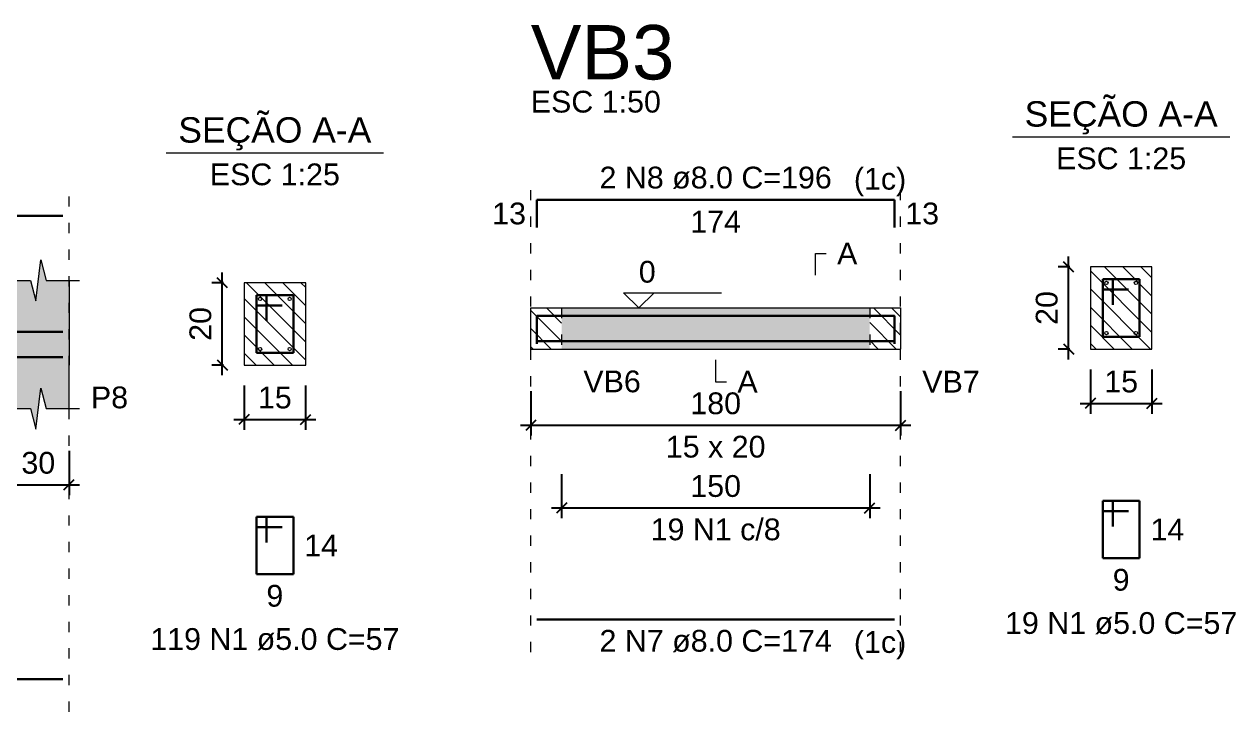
# Model space of a CAD drawing. Header units: inches. Extents: x -52 to 802, y -168 to 85.
# Drawn here: x 208.76 to 220.55, y 24 to 30.69 of the extents above; entities that cross this region are included whole.
import ezdxf

# ---------------------------------------------------------------- set-up
doc = ezdxf.new("R2010")
doc.units = ezdxf.units.IN
doc.header["$MEASUREMENT"] = 0
doc.linetypes.add('DOT2', pattern=[3.175, 0, -3.175])
for name, color, linetype, lineweight in [('Descrição da armadura', 7, 'Continuous', 5), ('DT-Barras na forma', 2, 'Continuous', 30), ('DT-Barras no corte', 5, 'Continuous', 5), ('DT-Barras rebatidas', 2, 'Continuous', 30), ('DT-Cotas', 9, 'Continuous', 5), ('DT-Forma', 5, 'Continuous', 5), ('DT-Hachura forma vigas', 252, 'Continuous', 5), ('DT-Hachura intersecção vigas', 9, 'Continuous', 5), ('DT-Hachura seção vigas', 252, 'Continuous', 5), ('DT-Pontilhado', 9, 'DOT2', 5), ('DT-Textos', 7, 'Continuous', 5), ('DT-Título', 3, 'Continuous', 20), ('Textos armaduras', 7, 'Continuous', 5)]:
    doc.layers.add(name, color=color, linetype=linetype, lineweight=lineweight)
doc.styles.add('Arial', font='arial.ttf')
doc.styles.get("Standard").update_dxf_attribs({"font": 'arial.ttf'})
doc.dimstyles.new('UM_25.000000', dxfattribs={"dimtxt": 0.18, "dimasz": 0.1, "dimexe": 0.1, "dimexo": 0.2, "dimgap": 0, "dimtad": 1, "dimtih": 1, "dimtoh": 1, "dimdec": 1, "dimlfac": 25, "dimzin": 0, "dimdsep": 46, "dimtxsty": 'Standard', "dimcen": 0.09, "dimdle": 0.1, "dimadec": 1, "dimazin": 2, "dimtfac": 1, "dimtdec": 4, "dimtofl": 0, "dimtmove": 0, "dimatfit": 3, "dimfxl": 1, "dimtolj": 1, "dimarcsym": 0})
doc.dimstyles.new('UM_50.000000', dxfattribs={"dimtxt": 0.18, "dimasz": 0.1, "dimexe": 0.1, "dimexo": 0.2, "dimgap": 0, "dimtad": 1, "dimtih": 1, "dimtoh": 1, "dimdec": 1, "dimlfac": 50, "dimzin": 0, "dimdsep": 46, "dimtxsty": 'Standard', "dimcen": 0.09, "dimdle": 0.1, "dimadec": 1, "dimazin": 2, "dimtfac": 1, "dimtdec": 4, "dimtofl": 0, "dimtmove": 0, "dimatfit": 3, "dimfxl": 1, "dimtolj": 1, "dimarcsym": 0})
pattern_1 = [(135, (161.70157, -267.82355), (-0.08838835, -0.08838835), [])]

# ---------------------------------------------------------------- blocks, each defined once
blk = doc.blocks.new('_Oblique')
at = {"color": 0, "linetype": 'ByBlock', "lineweight": -2}
blk.add_line((-0.5, -0.5), (0.5, 0.5), dxfattribs=at)
blk = doc.blocks.new('*D498')
at = {"layer": 'Defpoints', "color": 0, "transparency": 16777216}
for p in [(208.596, 26.739), (209.196, 26.739), (209.196, 26.21)]:
    blk.add_point(p, dxfattribs=at)
at = {"layer": 'DT-Cotas', "color": 0, "lineweight": -2, "transparency": 16777216}
for p, q in [((208.596, 26.539), (208.596, 26.11)), ((209.196, 26.539), (209.196, 26.11)), ((208.496, 26.21), (209.296, 26.21))]:
    blk.add_line(p, q, dxfattribs=at)
at = {"layer": 'DT-Cotas', "color": 0, "lineweight": -2, "transparency": 16777216, "xscale": 0.1, "yscale": 0.1, "zscale": 0.1, "rotation": 180}
blk.add_blockref('_Oblique', (208.596, 26.21), dxfattribs=at)
at = {"layer": 'DT-Cotas', "color": 0, "lineweight": -2, "transparency": 16777216, "xscale": 0.1, "yscale": 0.1, "zscale": 0.1}
blk.add_blockref('_Oblique', (209.196, 26.21), dxfattribs=at)
at = {"layer": 'DT-Cotas', "transparency": 16777216, "insert": (208.896, 26.422), "char_height": 0.2118, "attachment_point": 5, "rotation": 0.0057, "style": 'Arial'}
blk.add_mtext('\\A1;30', dxfattribs=at)
blk = doc.blocks.new('*D502')
at = {"layer": 'Defpoints', "color": 0, "transparency": 16777216}
for p in [(210.687, 28.175), (210.899, 28.175), (210.899, 27.375)]:
    blk.add_point(p, dxfattribs=at)
at = {"layer": 'DT-Cotas', "color": 0, "lineweight": -2, "transparency": 16777216}
for p, q in [((210.687, 27.275), (210.687, 28.275)), ((210.699, 28.175), (210.587, 28.175)), ((210.699, 27.375), (210.587, 27.375))]:
    blk.add_line(p, q, dxfattribs=at)
at = {"layer": 'DT-Cotas', "color": 0, "lineweight": -2, "transparency": 16777216, "xscale": 0.1, "yscale": 0.1, "zscale": 0.1}
for p, rotation in [((210.687, 28.175), 90), ((210.687, 27.375), 270)]:
    blk.add_blockref('_Oblique', p, dxfattribs=dict(at, rotation=rotation))
at = {"layer": 'DT-Cotas', "transparency": 16777216, "insert": (210.475, 27.775), "char_height": 0.2118, "attachment_point": 5, "rotation": 90, "style": 'Arial'}
blk.add_mtext('\\A1;20', dxfattribs=at)
blk = doc.blocks.new('*D503')
at = {"layer": 'Defpoints', "color": 0, "transparency": 16777216}
for p in [(210.899, 27.375), (211.499, 27.375), (211.499, 26.845)]:
    blk.add_point(p, dxfattribs=at)
at = {"layer": 'DT-Cotas', "color": 0, "lineweight": -2, "transparency": 16777216}
for p, q in [((210.899, 27.175), (210.899, 26.745)), ((211.499, 27.175), (211.499, 26.745)), ((210.799, 26.845), (211.599, 26.845))]:
    blk.add_line(p, q, dxfattribs=at)
at = {"layer": 'DT-Cotas', "color": 0, "lineweight": -2, "transparency": 16777216, "xscale": 0.1, "yscale": 0.1, "zscale": 0.1, "rotation": 180}
blk.add_blockref('_Oblique', (210.899, 26.845), dxfattribs=at)
at = {"layer": 'DT-Cotas', "color": 0, "lineweight": -2, "transparency": 16777216, "xscale": 0.1, "yscale": 0.1, "zscale": 0.1}
blk.add_blockref('_Oblique', (211.499, 26.845), dxfattribs=at)
at = {"layer": 'DT-Cotas', "transparency": 16777216, "insert": (211.199, 27.057), "char_height": 0.2118, "attachment_point": 5, "rotation": 0.0057, "style": 'Arial'}
blk.add_mtext('\\A1;15', dxfattribs=at)
blk = doc.blocks.new('*D1819')
at = {"layer": 'Defpoints', "color": 0, "transparency": 16777216}
for p in [(213.691, 27.319), (217.291, 27.319), (217.291, 26.789)]:
    blk.add_point(p, dxfattribs=at)
at = {"layer": 'DT-Cotas', "color": 0, "lineweight": -2, "transparency": 16777216}
for p, q in [((213.691, 27.119), (213.691, 26.689)), ((217.291, 27.119), (217.291, 26.689)), ((213.591, 26.789), (217.391, 26.789))]:
    blk.add_line(p, q, dxfattribs=at)
at = {"layer": 'DT-Cotas', "color": 0, "lineweight": -2, "transparency": 16777216, "xscale": 0.1, "yscale": 0.1, "zscale": 0.1, "rotation": 180}
blk.add_blockref('_Oblique', (213.691, 26.789), dxfattribs=at)
at = {"layer": 'DT-Cotas', "color": 0, "lineweight": -2, "transparency": 16777216, "xscale": 0.1, "yscale": 0.1, "zscale": 0.1}
blk.add_blockref('_Oblique', (217.291, 26.789), dxfattribs=at)
at = {"layer": 'DT-Cotas', "transparency": 16777216, "insert": (215.491, 27.001), "char_height": 0.2118, "attachment_point": 5, "rotation": 0.0057, "style": 'Arial'}
blk.add_mtext('\\A1;180', dxfattribs=at)
blk = doc.blocks.new('*D1820')
at = {"layer": 'Defpoints', "color": 0, "transparency": 16777216}
for p in [(213.991, 26.514), (216.991, 26.514), (216.991, 25.984)]:
    blk.add_point(p, dxfattribs=at)
at = {"layer": 'DT-Cotas', "color": 0, "lineweight": -2, "transparency": 16777216}
for p, q in [((213.991, 26.314), (213.991, 25.884)), ((216.991, 26.314), (216.991, 25.884)), ((213.891, 25.984), (217.091, 25.984))]:
    blk.add_line(p, q, dxfattribs=at)
at = {"layer": 'DT-Cotas', "color": 0, "lineweight": -2, "transparency": 16777216, "xscale": 0.1, "yscale": 0.1, "zscale": 0.1, "rotation": 180}
blk.add_blockref('_Oblique', (213.991, 25.984), dxfattribs=at)
at = {"layer": 'DT-Cotas', "color": 0, "lineweight": -2, "transparency": 16777216, "xscale": 0.1, "yscale": 0.1, "zscale": 0.1}
blk.add_blockref('_Oblique', (216.991, 25.984), dxfattribs=at)
at = {"layer": 'DT-Cotas', "transparency": 16777216, "insert": (215.491, 26.196), "char_height": 0.2118, "attachment_point": 5, "rotation": 0.0057, "style": 'Arial'}
blk.add_mtext('\\A1;150', dxfattribs=at)
blk = doc.blocks.new('*D1821')
at = {"layer": 'Defpoints', "color": 0, "transparency": 16777216}
for p in [(218.927, 28.33), (219.139, 28.33), (219.139, 27.53)]:
    blk.add_point(p, dxfattribs=at)
at = {"layer": 'DT-Cotas', "color": 0, "lineweight": -2, "transparency": 16777216}
for p, q in [((218.927, 27.43), (218.927, 28.43)), ((218.939, 28.33), (218.827, 28.33)), ((218.939, 27.53), (218.827, 27.53))]:
    blk.add_line(p, q, dxfattribs=at)
at = {"layer": 'DT-Cotas', "color": 0, "lineweight": -2, "transparency": 16777216, "xscale": 0.1, "yscale": 0.1, "zscale": 0.1}
for p, rotation in [((218.927, 28.33), 90), ((218.927, 27.53), 270)]:
    blk.add_blockref('_Oblique', p, dxfattribs=dict(at, rotation=rotation))
at = {"layer": 'DT-Cotas', "transparency": 16777216, "insert": (218.715, 27.93), "char_height": 0.2118, "attachment_point": 5, "rotation": 90, "style": 'Arial'}
blk.add_mtext('\\A1;20', dxfattribs=at)
blk = doc.blocks.new('*D1822')
at = {"layer": 'Defpoints', "color": 0, "transparency": 16777216}
for p in [(219.139, 27.53), (219.739, 27.53), (219.739, 27.001)]:
    blk.add_point(p, dxfattribs=at)
at = {"layer": 'DT-Cotas', "color": 0, "lineweight": -2, "transparency": 16777216}
for p, q in [((219.139, 27.33), (219.139, 26.901)), ((219.739, 27.33), (219.739, 26.901)), ((219.039, 27.001), (219.839, 27.001))]:
    blk.add_line(p, q, dxfattribs=at)
at = {"layer": 'DT-Cotas', "color": 0, "lineweight": -2, "transparency": 16777216, "xscale": 0.1, "yscale": 0.1, "zscale": 0.1, "rotation": 180}
blk.add_blockref('_Oblique', (219.139, 27.001), dxfattribs=at)
at = {"layer": 'DT-Cotas', "color": 0, "lineweight": -2, "transparency": 16777216, "xscale": 0.1, "yscale": 0.1, "zscale": 0.1}
blk.add_blockref('_Oblique', (219.739, 27.001), dxfattribs=at)
at = {"layer": 'DT-Cotas', "transparency": 16777216, "insert": (219.439, 27.213), "char_height": 0.2118, "attachment_point": 5, "rotation": 0.0057, "style": 'Arial'}
blk.add_mtext('\\A1;15', dxfattribs=at)

msp = doc.modelspace()

# ---------------------------------------------------------------- hatches: boundary and pattern name
at = {"layer": 'DT-Hachura forma vigas', "linetype": 'Continuous'}
for points in [[(209.1964, 26.9511), (209.1964, 27.3747), (209.1964, 27.7747), (209.1964, 28.1983), (208.9714, 28.1983), (208.9214, 28.3983), (208.8714, 27.9983), (208.8214, 28.1983), (208.5964, 28.1983), (208.5964, 27.7747), (203.6964, 27.7747), (203.6964, 28.1983), (203.6214, 28.1983), (203.5714, 28.3983), (203.5214, 27.9983), (203.4714, 28.1983), (203.3964, 28.1983), (203.3964, 27.7747), (200.3964, 27.7747), (200.3964, 28.1983), (200.3214, 28.1983), (200.2714, 28.3983), (200.2214, 27.9983), (200.1714, 28.1983), (200.0964, 28.1983), (200.0964, 27.7747), (189.6964, 27.7747), (189.6964, 28.1983), (189.4714, 28.1983), (189.4214, 28.3983), (189.3714, 27.9983), (189.3214, 28.1983), (189.0964, 28.1983), (189.0964, 27.7747), (189.0964, 27.3747), (189.0964, 26.9511), (189.3214, 26.9511), (189.3714, 26.7511), (189.4214, 27.1511), (189.4714, 26.9511), (189.6964, 26.9511), (189.6964, 27.3747), (200.0964, 27.3747), (200.0964, 26.9511), (200.1714, 26.9511), (200.2214, 26.7511), (200.2714, 27.1511), (200.3214, 26.9511), (200.3964, 26.9511), (200.3964, 27.3747), (203.3964, 27.3747), (203.3964, 26.9511), (203.4714, 26.9511), (203.5214, 26.7511), (203.5714, 27.1511), (203.6214, 26.9511), (203.6964, 26.9511), (203.6964, 27.3747), (208.5964, 27.3747), (208.5964, 26.9511), (208.8214, 26.9511), (208.8714, 26.7511), (208.9214, 27.1511), (208.9714, 26.9511), (209.1964, 26.9511)], [(213.9908, 27.5305), (216.9908, 27.5305), (216.9908, 27.9305), (213.9908, 27.9305), (213.9908, 27.5305)]]:
    msp.add_hatch(color=256, dxfattribs=at).paths.add_polyline_path(points)
at = {"layer": 'DT-Hachura intersecção vigas', "linetype": 'Continuous'}
h = msp.add_hatch(dxfattribs=at)
h.set_pattern_fill('ANSI31', color=256, angle=90, style=0)
h.set_pattern_definition(pattern_1)
h.paths.add_polyline_path([(213.6908, 27.5305), (213.9908, 27.5305), (213.9908, 27.9305), (213.6908, 27.9305), (213.6908, 27.5305)])
h = msp.add_hatch(dxfattribs=at)
h.set_pattern_fill('ANSI31', color=256, angle=90, style=0)
h.set_pattern_definition(pattern_1)
h.paths.add_polyline_path([(216.9908, 27.5305), (217.2908, 27.5305), (217.2908, 27.9305), (216.9908, 27.9305), (216.9908, 27.5305)])
at = {"layer": 'DT-Hachura seção vigas', "linetype": 'Continuous'}
h = msp.add_hatch(dxfattribs=at)
h.set_pattern_fill('ANSI31', color=256, angle=90, style=0)
h.set_pattern_definition(pattern_1)
h.paths.add_polyline_path([(219.1388, 27.5305), (219.1388, 27.5305), (219.7388, 27.5305), (219.7388, 28.3305), (219.1388, 28.3305), (219.1388, 27.5305)])
h = msp.add_hatch(dxfattribs=at)
h.set_pattern_fill('ANSI31', color=256, angle=90, style=0)
h.set_pattern_definition([(135, (161.30181, -267.97934), (-0.08838835, -0.08838835), [])])
h.paths.add_polyline_path([(210.8991, 27.3747), (210.8991, 27.3747), (211.4991, 27.3747), (211.4991, 28.1747), (210.8991, 28.1747), (210.8991, 27.3747)])

# ---------------------------------------------------------------- linework, layer by layer
at = {"layer": 'DT-Barras na forma'}
for p, q in [((219.3588, 28.2105), (219.2588, 28.2105)), ((219.2588, 28.2105), (219.2588, 27.6505)), ((219.6188, 28.2105), (219.2588, 28.2105)), ((219.2588, 28.2105), (219.2588, 28.1105)), ((219.3588, 27.9605), (219.3588, 28.2105)), ((219.6188, 27.6505), (219.6188, 28.2105)), ((219.2588, 28.1105), (219.5088, 28.1105)), ((211.1191, 28.0547), (211.0191, 28.0547)), ((211.0191, 28.0547), (211.0191, 27.4947)), ((211.3791, 28.0547), (211.0191, 28.0547)), ((211.0191, 28.0547), (211.0191, 27.9547)), ((211.1191, 27.8047), (211.1191, 28.0547)), ((211.3791, 27.4947), (211.3791, 28.0547)), ((211.0191, 27.9547), (211.2691, 27.9547)), ((219.2588, 27.6505), (219.6188, 27.6505)), ((211.0191, 27.4947), (211.3791, 27.4947))]:
    msp.add_line(p, q, dxfattribs=at)
for points in [[(213.7508, 27.5827), (213.7508, 27.8525), (217.2308, 27.8525), (217.2308, 27.5827)], [(189.1564, 27.6967), (209.1364, 27.6967)], [(189.1564, 27.6527), (189.1564, 27.4527), (209.1364, 27.4527)], [(213.7508, 27.6085), (217.2308, 27.6085)]]:
    msp.add_lwpolyline(points, dxfattribs=at)
at = {"layer": 'DT-Barras no corte'}
for centre in [(219.2948, 28.1745), (219.5828, 28.1745), (211.0551, 28.0187), (211.3431, 28.0187), (219.2948, 27.6865), (219.5828, 27.6865), (211.0551, 27.5307), (211.3431, 27.5307)]:
    msp.add_circle(centre, 0.016, dxfattribs=at)
at = {"layer": 'DT-Barras rebatidas'}
for p, q in [((213.7508, 28.7123), (213.7508, 28.9821)), ((213.7508, 28.9821), (217.2308, 28.9821)), ((217.2308, 28.9821), (217.2308, 28.7123)), ((189.1564, 28.8263), (209.1364, 28.8263)), ((219.3588, 26.0538), (219.2588, 26.0538)), ((219.2588, 26.0538), (219.2588, 25.4938)), ((219.6188, 26.0538), (219.2588, 26.0538)), ((219.2588, 26.0538), (219.2588, 25.9538)), ((219.2588, 25.9538), (219.5088, 25.9538)), ((219.3588, 25.8038), (219.3588, 26.0538)), ((219.6188, 25.4938), (219.6188, 26.0538)), ((211.1191, 25.898), (211.0191, 25.898)), ((211.0191, 25.898), (211.0191, 25.338)), ((211.3791, 25.898), (211.0191, 25.898)), ((211.0191, 25.898), (211.0191, 25.798)), ((211.1191, 25.648), (211.1191, 25.898)), ((211.3791, 25.338), (211.3791, 25.898)), ((211.0191, 25.798), (211.2691, 25.798)), ((219.2588, 25.4938), (219.6188, 25.4938)), ((211.0191, 25.338), (211.3791, 25.338)), ((213.7508, 24.8974), (217.2308, 24.8974)), ((189.1564, 24.318), (209.1364, 24.318))]:
    msp.add_line(p, q, dxfattribs=at)
at = {"layer": 'DT-Forma'}
for p, q in [((208.8714, 27.9983), (208.9214, 28.3983)), ((208.9214, 28.3983), (208.9714, 28.1983)), ((219.7388, 28.3305), (219.1388, 28.3305)), ((219.1388, 28.3305), (219.1388, 28.3305)), ((219.1388, 28.3305), (219.1388, 27.5305)), ((219.7388, 27.5305), (219.7388, 28.3305)), ((219.7388, 28.3305), (219.7388, 28.3305)), ((208.4964, 28.1983), (208.8214, 28.1983)), ((208.8214, 28.1983), (208.8714, 27.9983)), ((208.9714, 28.1983), (209.2964, 28.1983)), ((209.1964, 28.1983), (209.1964, 27.7747)), ((211.4991, 28.1747), (210.8991, 28.1747)), ((210.8991, 28.1747), (210.8991, 28.1747)), ((210.8991, 28.1747), (210.8991, 27.3747)), ((211.4991, 27.3747), (211.4991, 28.1747)), ((211.4991, 28.1747), (211.4991, 28.1747)), ((213.6908, 27.9305), (213.9908, 27.9305)), ((213.9908, 27.9305), (216.9908, 27.9305)), ((216.9908, 27.9305), (217.2908, 27.9305)), ((213.6908, 27.5305), (213.9908, 27.5305)), ((213.9908, 27.5305), (216.9908, 27.5305)), ((216.9908, 27.5305), (217.2908, 27.5305)), ((219.1388, 27.5305), (219.7388, 27.5305)), ((219.1388, 27.5305), (219.1388, 27.5305)), ((219.7388, 27.5305), (219.7388, 27.5305)), ((209.1964, 26.9511), (209.1964, 27.3747)), ((210.8991, 27.3747), (211.4991, 27.3747)), ((210.8991, 27.3747), (210.8991, 27.3747)), ((211.4991, 27.3747), (211.4991, 27.3747)), ((208.8714, 26.7511), (208.9214, 27.1511)), ((208.9214, 27.1511), (208.9714, 26.9511)), ((208.4964, 26.9511), (208.8214, 26.9511)), ((208.8214, 26.9511), (208.8714, 26.7511)), ((208.9714, 26.9511), (209.2964, 26.9511))]:
    msp.add_line(p, q, dxfattribs=at)
at = {"layer": 'DT-Forma', "linetype": 'Continuous'}
for p, q in [((213.6908, 27.5305), (213.6908, 27.9305)), ((217.2908, 27.9305), (217.2908, 27.5305)), ((209.1964, 27.7747), (209.1964, 27.3747))]:
    msp.add_line(p, q, dxfattribs=at)
at = {"layer": 'DT-Pontilhado', "ltscale": 0.05}
for p, q in [((213.6908, 24.5797), (213.6908, 29.1939)), ((217.2908, 24.5797), (217.2908, 29.1939)), ((209.1964, 24.0003), (209.1964, 29.0381)), ((213.9908, 27.9305), (213.9908, 27.5305)), ((216.9908, 27.9305), (216.9908, 27.5305))]:
    msp.add_line(p, q, dxfattribs=at)
at = {"layer": 'DT-Textos'}
for p, q in [((218.3798, 29.5954), (220.4978, 29.5954)), ((210.1401, 29.4396), (212.2581, 29.4396))]:
    msp.add_line(p, q, dxfattribs=at)
for points in [[(216.4613, 28.2482), (216.4613, 28.46), (216.5672, 28.46)], [(214.8908, 28.0787), (214.7426, 27.9305), (214.5943, 28.0787), (215.5474, 28.0787)], [(215.4908, 27.4246), (215.4908, 27.2128), (215.5967, 27.2128)]]:
    msp.add_lwpolyline(points, dxfattribs=at)

# ---------------------------------------------------------------- texts
at = {"layer": 'Descrição da armadura', "linetype": 'Continuous', "char_height": 0.2118, "attachment_point": 8, "line_spacing_factor": 0.798, "style": 'Arial'}
for s, insert, width in [('2 N8 ø8.0 C=196', (215.4908, 29.088), 4.534748), ('19 N1 c/8', (215.4908, 25.6666), 2.539389), ('2 N7 ø8.0 C=174', (215.4908, 24.5797), 4.534748)]:
    msp.add_mtext(s, dxfattribs=dict(at, insert=insert, width=width))
at = {"layer": 'Descrição da armadura', "color": 7, "linetype": 'Continuous', "char_height": 0.2118, "attachment_point": 8, "line_spacing_factor": 0.798, "style": 'Arial'}
for s, insert, width in [('19 N1 ø5.0 C=57', (219.4388, 24.7525), 4.534748), ('119 N1 ø5.0 C=57', (211.1991, 24.5967), 4.8647)]:
    msp.add_mtext(s, dxfattribs=dict(at, insert=insert, width=width))
at = {"layer": 'DT-Textos', "line_spacing_factor": 0.798, "style": 'Arial'}
for s, insert, char_height, width, attachment_point in [('ESC 1:50', (213.6908, 29.8293), 0.2118, 3.045677, 7), ('SEÇÃO A-A', (219.4386, 29.6195), 0.2471, 3.875022, 8), ('SEÇÃO A-A', (211.1988, 29.4637), 0.2471, 3.875022, 8), ('ESC 1:25', (219.4388, 29.2777), 0.2118, 3.045677, 8), ('ESC 1:25', (211.1991, 29.1219), 0.2118, 3.045677, 8), ('(1c)', (216.8366, 29.0185), 0.2118, 1.225428, 7), ('A', (216.6731, 28.3541), 0.2118, 0.474606, 7), ('0', (214.7426, 28.174), 0.2118, 0.395737, 7), ('VB6', (214.2026, 27.1069), 0.2118, 1.344948, 7), ('A', (215.7026, 27.1069), 0.2118, 0.474606, 7), ('VB7', (217.5026, 27.1069), 0.2118, 1.344948, 7), ('P8', (209.4082, 26.9511), 0.2118, 0.870342, 7), ('15 x 20', (215.4908, 26.4715), 0.2118, 2.334116, 8), ('(1c)', (216.8366, 24.5095), 0.2118, 1.225428, 7)]:
    msp.add_mtext(s, dxfattribs=dict(at, insert=insert, char_height=char_height, width=width, attachment_point=attachment_point))
at = {"layer": 'DT-Título', "insert": (213.6908, 30.147), "char_height": 0.5295, "width": 2.689897, "attachment_point": 7, "line_spacing_factor": 0.798, "style": 'Arial'}
msp.add_mtext('VB3', dxfattribs=at)
at = {"layer": 'Textos armaduras', "linetype": 'Continuous', "char_height": 0.2118, "attachment_point": 7, "line_spacing_factor": 0.798, "style": 'Arial'}
for s, insert, width in [('13', (213.315, 28.7413), 0.659905), ('13', (217.3367, 28.7413), 0.659905), ('174', (215.2434, 28.6644), 0.989858)]:
    msp.add_mtext(s, dxfattribs=dict(at, insert=insert, width=width))
at = {"layer": 'Textos armaduras', "color": 7, "linetype": 'Continuous', "char_height": 0.2118, "attachment_point": 7, "line_spacing_factor": 0.798, "style": 'Arial'}
for s, insert, width in [('14', (219.7247, 25.6679), 0.659905), ('14', (211.485, 25.5121), 0.659905), ('9', (219.3564, 25.1761), 0.329953), ('9', (211.1166, 25.0203), 0.329953)]:
    msp.add_mtext(s, dxfattribs=dict(at, insert=insert, width=width))

# ---------------------------------------------------------------- dimensions: what is measured, and where the dimension line sits
at = {"layer": 'DT-Cotas'}
for base, p1, p2, picture, middle in [((218.927, 28.3305), (219.1388, 27.5305), (219.1388, 28.3305), '*D1821', (218.7152, 27.9305)), ((210.6873, 28.1747), (210.8991, 27.3747), (210.8991, 28.1747), '*D502', (210.4755, 27.7747))]:
    dim = msp.add_linear_dim(base=base, p1=p1, p2=p2, angle=90, dimstyle='UM_25.000000', override={"dimtxt": 0.2118, "dimasz": 0.1, "dimexe": 0.1, "dimexo": 0.2, "dimtad": 1, "dimtih": 0, "dimtoh": 0, "dimdec": 1, "dimlfac": 25, "dimzin": 8, "dimtxsty": 'Arial', "dimblk": 'Oblique', "dimblk1": 'Oblique', "dimblk2": 'Oblique', "dimsah": 1, "dimdle": 0.1, "dimse1": 0, "dimse2": 0, "dimclrt": 256, "dimadec": 1, "dimazin": 3, "dimtmove": 2, "dimldrblk": 'Oblique'}, dxfattribs=at)
    dim.commit()
    dim.dimension.update_dxf_attribs({"geometry": picture, "text_midpoint": middle, "dimtype": 160, "text_rotation": 90})
for base, p1, p2, dimstyle, override, picture, middle in [((219.7388, 27.001), (219.1388, 27.5305), (219.7388, 27.5305), 'UM_25.000000', {"dimtxt": 0.2118, "dimasz": 0.1, "dimexe": 0.1, "dimexo": 0.2, "dimtad": 1, "dimtih": 0, "dimtoh": 0, "dimdec": 1, "dimlfac": 25, "dimzin": 8, "dimtxsty": 'Arial', "dimblk": 'Oblique', "dimblk1": 'Oblique', "dimblk2": 'Oblique', "dimsah": 1, "dimdle": 0.1, "dimse1": 0, "dimse2": 0, "dimclrt": 256, "dimadec": 1, "dimazin": 3, "dimtmove": 2, "dimldrblk": 'Oblique'}, '*D1822', (219.4388, 27.2128)), ((211.4991, 26.8452), (210.8991, 27.3747), (211.4991, 27.3747), 'UM_25.000000', {"dimtxt": 0.2118, "dimasz": 0.1, "dimexe": 0.1, "dimexo": 0.2, "dimtad": 1, "dimtih": 0, "dimtoh": 0, "dimdec": 1, "dimlfac": 25, "dimzin": 8, "dimtxsty": 'Arial', "dimblk": 'Oblique', "dimblk1": 'Oblique', "dimblk2": 'Oblique', "dimsah": 1, "dimdle": 0.1, "dimse1": 0, "dimse2": 0, "dimclrt": 256, "dimadec": 1, "dimazin": 3, "dimtmove": 2, "dimldrblk": 'Oblique'}, '*D503', (211.1991, 27.057)), ((217.2908, 26.7892), (213.6908, 27.3187), (217.2908, 27.3187), 'UM_50.000000', {"dimtxt": 0.2118, "dimasz": 0.1, "dimexe": 0.1, "dimexo": 0.2, "dimtad": 1, "dimtih": 0, "dimtoh": 0, "dimdec": 1, "dimlfac": 50, "dimzin": 8, "dimtxsty": 'Arial', "dimblk": 'Oblique', "dimblk1": 'Oblique', "dimblk2": 'Oblique', "dimsah": 1, "dimdle": 0.1, "dimse1": 0, "dimse2": 0, "dimclrt": 256, "dimadec": 1, "dimazin": 3, "dimtmove": 2, "dimldrblk": 'Oblique'}, '*D1819', (215.4908, 27.001)), ((209.1964, 26.2098), (208.5964, 26.7393), (209.1964, 26.7393), 'UM_50.000000', {"dimtxt": 0.2118, "dimasz": 0.1, "dimexe": 0.1, "dimexo": 0.2, "dimtad": 1, "dimtih": 0, "dimtoh": 0, "dimdec": 1, "dimlfac": 50, "dimzin": 8, "dimtxsty": 'Arial', "dimblk": 'Oblique', "dimblk1": 'Oblique', "dimblk2": 'Oblique', "dimsah": 1, "dimdle": 0.1, "dimse1": 0, "dimse2": 0, "dimclrt": 256, "dimadec": 1, "dimazin": 3, "dimtmove": 2, "dimldrblk": 'Oblique'}, '*D498', (208.8964, 26.4216)), ((216.9908, 25.9843), (213.9908, 26.5138), (216.9908, 26.5138), 'UM_50.000000', {"dimtxt": 0.2118, "dimasz": 0.1, "dimexe": 0.1, "dimexo": 0.2, "dimtad": 1, "dimtih": 0, "dimtoh": 0, "dimdec": 1, "dimlfac": 50, "dimzin": 8, "dimtxsty": 'Arial', "dimblk": 'Oblique', "dimblk1": 'Oblique', "dimblk2": 'Oblique', "dimsah": 1, "dimdle": 0.1, "dimse1": 0, "dimse2": 0, "dimclrt": 256, "dimadec": 1, "dimazin": 3, "dimtmove": 2, "dimldrblk": 'Oblique'}, '*D1820', (215.4908, 26.1961))]:
    dim = msp.add_linear_dim(base=base, p1=p1, p2=p2, dimstyle=dimstyle, override=override, dxfattribs=at)
    dim.commit()
    dim.dimension.update_dxf_attribs({"geometry": picture, "text_midpoint": middle, "dimtype": 160, "text_rotation": 0.00573})

doc.saveas('drawing.dxf')
